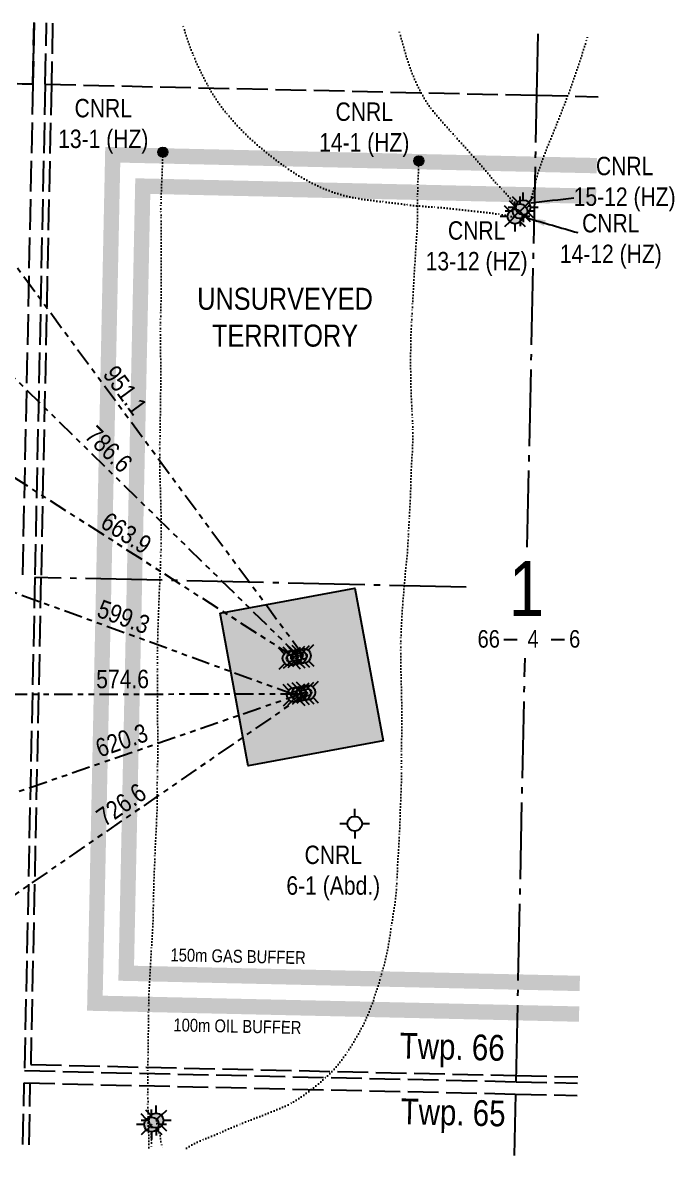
# Model space of a CAD drawing. Extents: x 401306 to 418331, y 6045711 to 6071172.
# Drawn here: x 417265 to 418327, y 6069255 to 6071101 of the extents above; entities that cross this region are included whole.
import ezdxf
from ezdxf.enums import TextEntityAlignment as Align

# ---------------------------------------------------------------- set-up
doc = ezdxf.new("R2010")
doc.units = 0
doc.header["$LTSCALE"] = 5
for name, pattern in [('foc-DOT', [1, 0.2, -0.8]), ('foc-DRILLPATH', [14.75, 6, -1.75, 1.75, -1.75, 1.75, -1.75]), ('foc-QUARTERLINE', [33, 25, -3, 2, -3]), ('foc-UNSURVEYED', [12.5, 10, -2.5])]:
    doc.linetypes.add(name, pattern=pattern)
for name, color, linetype in [('10', 1, 'Continuous'), ('9', 3, 'Continuous'), ('AS-DRILL-T', 8, 'Continuous'), ('AS-TARGET-GAS', 182, 'Continuous'), ('AS-TARGET-GAS-H', 181, 'Continuous'), ('AS-TARGET-OIL', 146, 'Continuous'), ('AS-TARGET-OIL-H', 131, 'Continuous'), ('C-SYMBOL', 7, 'Continuous'), ('D-TXT', 6, 'Continuous'), ('DETAIL-HZ-Existing', 8, 'foc-DOT'), ('DRILL-T', 8, 'Continuous'), ('F-WS-S', 8, 'Continuous'), ('L-BD1', 253, 'Continuous'), ('L-MON', 1, 'Continuous'), ('L-QSEC', 8, 'foc-QUARTERLINE'), ('L-SECLBL', 7, 'Continuous'), ('L-USEC', 7, 'foc-UNSURVEYED'), ('P-PDRILLPATH', 12, 'foc-DRILLPATH'), ('P-PROPOSED', 10, 'Continuous'), ('P-PROPOSED-H', 21, 'Continuous')]:
    doc.layers.add(name, color=color, linetype=linetype)
doc.styles.add('80CG', font='ARIALN.TTF', dxfattribs={"height": 10})
doc.styles.add('80L', font='ARIALN.TTF', dxfattribs={"height": 10})
doc.styles.add('SIMPLEX', font='ARIALN.TTF')
doc.styles.get("Standard").update_dxf_attribs({"font": 'ARIALN.TTF'})
doc.dimstyles.new('Compass 5 000', dxfattribs={"dimscale": 5, "dimtxt": 9, "dimasz": 2, "dimexe": 0.2, "dimexo": 0.0625, "dimgap": 0.5, "dimtad": 0, "dimtih": 1, "dimtoh": 1, "dimzin": 0, "dimdsep": 46, "dimtxsty": '80CG', "dimcen": 0.1, "dimse1": 1, "dimse2": 1, "dimclrd": 256, "dimclrt": 256, "dimaunit": 1, "dimadec": 4, "dimazin": 0, "dimtfac": 0.06, "dimtofl": 0, "dimtmove": 0, "dimatfit": 1, "dimfxl": 0.2, "dimtolj": 1, "dimtzin": 0, "dimlwd": -1, "dimarcsym": 0})

# ---------------------------------------------------------------- blocks, each defined once
blk = doc.blocks.new('L-SECLBL')
at = {"layer": '9', "color": 7}
for p, q in [((-5.08, -27.83), (-12.29, -27.83)), ((20.7, -27.83), (13.5, -27.83))]:
    blk.add_line(p, q, dxfattribs=at)
at = {"layer": '10', "color": 2, "style": 'SIMPLEX'}
blk.add_attdef('SEC', text='', height=30, dxfattribs=at).set_placement((0, 0), align=Align.MIDDLE)
at = {"layer": '10', "color": 5, "style": '80L'}
blk.add_attdef('TWP', text='', height=9.5, dxfattribs=at).set_placement((-14.43, -27.37), align=Align.MIDDLE_RIGHT)
blk.add_attdef('RGE', text='', height=9.5, dxfattribs=at).set_placement((3.62, -27.37), align=Align.MIDDLE_CENTER)
blk.add_attdef('MER', text='', height=9.5, dxfattribs=at).set_placement((23.17, -27.37), align=Align.MIDDLE_LEFT)
blk = doc.blocks.new('Gabd')
for p, q in [((0, 0.81), (0, 1.62)), ((-0.81, 0), (-1.62, 0)), ((1.62, 0), (0.81, 0)), ((0, -0.81), (0, -1.62))]:
    blk.add_line(p, q)
blk.add_circle((0, 0), 0.8)
blk = doc.blocks.new('WC')
at = {"layer": 'L-MON'}
h = blk.add_hatch(color=255, dxfattribs=at)
h.dxf.hatch_style = 1
edge = h.paths.add_edge_path()
edge.add_arc((0, 0), 0.9, 0, 360)
at = {"layer": 'L-MON', "color": 240, "flags": 128}
for points in [[(-0.62, 0.5), (-1.23, 1.12)], [(0.52, 0.61), (1.13, 1.21)], [(-1.18, -1.18), (-0.56, -0.57)], [(1.16, -1.18), (0.56, -0.57)]]:
    blk.add_lwpolyline(points, dxfattribs=at)
at = {"layer": 'L-MON', "color": 240}
for radius in [0.8, 0.373]:
    blk.add_circle((0, 0), radius, dxfattribs=at)
blk = doc.blocks.new('BH-Existing')
at = {"layer": 'AS-DRILL-T'}
h = blk.add_hatch(color=256, dxfattribs=at)
h.dxf.hatch_style = 1
edge = h.paths.add_edge_path()
edge.add_arc((0, 0), 0.5, 0, 360)
blk.add_circle((0, 0), 0.5, dxfattribs=at)
blk = doc.blocks.new('GAS')
h = blk.add_hatch(color=255)
h.dxf.hatch_style = 1
edge = h.paths.add_edge_path()
edge.add_arc((0, 0), 0.9, 0, 360)
for p, q in [((0, 0.81), (0, 1.62)), ((-0.81, 0), (-1.62, 0)), ((-0.57, 0.57), (-1.14, 1.14)), ((0.57, 0.57), (1.14, 1.14)), ((1.62, 0), (0.81, 0)), ((-0.57, -0.57), (-1.14, -1.14)), ((0, -0.81), (0, -1.62)), ((1.14, -1.14), (0.57, -0.57))]:
    blk.add_line(p, q)
blk.add_circle((0, 0), 0.8)

msp = doc.modelspace()

# ---------------------------------------------------------------- hatches: boundary and pattern name
at = {"layer": 'AS-TARGET-GAS-H'}
h = msp.add_hatch(color=256, dxfattribs=at)
h.dxf.hatch_style = 1
h.paths.add_polyline_path([(418199.146, 6070805.668), (417473.19, 6070821.975), (417446.703, 6069564.094), (418173.141, 6069547.748), (418172.579, 6069522.765), (417421.194, 6069539.672), (417448.732, 6070847.52), (418199.707, 6070830.651)], flags=17)
at = {"layer": 'AS-TARGET-OIL-H'}
h = msp.add_hatch(color=256, dxfattribs=at)
h.dxf.hatch_style = 1
h.paths.add_polyline_path([(418200.268, 6070855.634), (417424.275, 6070873.065), (417395.685, 6069515.25), (418172.017, 6069497.781), (418171.455, 6069472.798), (417370.175, 6069490.828), (417399.818, 6070898.611), (418200.829, 6070880.618)])
at = {"layer": 'P-PROPOSED-H'}
h = msp.add_hatch(color=256, dxfattribs=at)
h.dxf.hatch_style = 1
h.paths.add_polyline_path([(417632.737, 6069890.185), (417852.524, 6069930.796), (417806.61, 6070179.285), (417586.823, 6070138.674)])

# ---------------------------------------------------------------- linework, layer by layer
at = {"layer": 'DETAIL-HZ-Existing', "flags": 128}
for points in [[(418067.213, 6070785.304), (418067.36, 6070785.16), (418067.419, 6070785.079), (418067.447, 6070785.019), (418067.496, 6070784.957), (418067.613, 6070784.815), (418067.721, 6070784.703), (418067.827, 6070784.52), (418067.932, 6070784.278), (418068.067, 6070784.015), (418068.269, 6070783.671), (418068.522, 6070783.316), (418068.768, 6070783.121), (418069.017, 6070783.075), (418069.238, 6070783.131), (418069.323, 6070783.339), (418069.319, 6070783.619), (418069.325, 6070783.929), (418069.232, 6070784.251), (418068.987, 6070784.516), (418068.663, 6070784.773), (418068.349, 6070785.09), (418068.025, 6070785.397), (418067.668, 6070785.504), (418067.276, 6070785.452), (418066.855, 6070785.381), (418066.413, 6070785.31), (418066.002, 6070785.239), (418065.799, 6070785.123), (418065.727, 6070784.994), (418065.634, 6070784.866), (418065.56, 6070784.688), (418065.496, 6070784.469), (418065.463, 6070784.34), (418065.288, 6070784.094), (418065.176, 6070784.016), (418064.872, 6070783.842), (418064.538, 6070783.659), (418064.376, 6070783.542), (418064.396, 6070783.532), (418064.386, 6070783.542), (418064.376, 6070783.542), (418064.376, 6070783.532), (418064.376, 6070783.522), (418064.375, 6070783.502), (418064.355, 6070783.483), (418064.365, 6070783.483), (418064.385, 6070783.502), (418064.405, 6070783.512), (418064.405, 6070783.522), (418064.395, 6070783.522), (418064.395, 6070783.512), (418064.405, 6070783.492), (418064.404, 6070783.472), (418064.404, 6070783.462), (418064.394, 6070783.472), (418064.374, 6070783.472), (418064.354, 6070783.473), (418064.345, 6070783.493), (418064.355, 6070783.483), (418064.354, 6070783.473), (418064.334, 6070783.463), (418064.324, 6070783.454), (418064.324, 6070783.444), (418064.324, 6070783.454), (418064.324, 6070783.473), (418064.335, 6070783.493), (418064.347, 6070783.593), (418064.348, 6070783.643), (418063.709, 6070784.167), (418061.835, 6070784.976), (418058.974, 6070785.896), (418055.313, 6070786.842), (418051.316, 6070787.506), (418046.737, 6070788.092), (418041.085, 6070789.03), (418034.457, 6070790.119), (418027.086, 6070791.113), (418018.814, 6070792.076), (418009.793, 6070793.075), (417999.825, 6070794.223), (417988.74, 6070795.545), (417976.836, 6070796.884), (417964.05, 6070798.181), (417950.452, 6070799.375), (417936.551, 6070800.446), (417922.4, 6070801.512), (417907.525, 6070802.843), (417891.527, 6070804.537), (417874.946, 6070806.574), (417857.936, 6070808.69), (417852.369, 6070809.346), (417840.903, 6070810.656), (417824.64, 6070812.586), (417823.862, 6070812.682), (417806.804, 6070815.349), (417789.771, 6070819.196), (417772.942, 6070824.228), (417756.448, 6070830.434), (417740.259, 6070837.834), (417724.442, 6070846.266), (417709.092, 6070855.539), (417694.041, 6070865.705), (417679.303, 6070876.465), (417664.597, 6070887.825), (417650.031, 6070899.692), (417636.048, 6070912.127), (417622.769, 6070925.247), (417609.823, 6070938.99), (417597.957, 6070952.671), (417586.787, 6070967.188), (417576.473, 6070982.406), (417567.357, 6070998), (417567.261, 6070998.202), (417558.796, 6071014.342), (417550.786, 6071030.713), (417543.494, 6071047.439), (417536.94, 6071064.54), (417531.012, 6071081.957), (417526.933, 6071095.449)], [(418073.946, 6070792.732), (418073.62, 6070792.439), (418073.508, 6070792.341), (418073.375, 6070792.234), (418073.325, 6070792.205), (418073.223, 6070792.137), (418073.091, 6070792.04), (418073.009, 6070791.951), (418073.069, 6070791.93), (418073.229, 6070791.957), (418073.46, 6070792.002), (418073.751, 6070792.046), (418074.103, 6070792.119), (418074.475, 6070792.191), (418074.847, 6070792.303), (418075.093, 6070792.578), (418075.241, 6070792.945), (418075.399, 6070793.362), (418075.567, 6070793.738), (418075.672, 6070793.966), (418075.685, 6070794.106), (418075.658, 6070794.267), (418075.653, 6070794.477), (418075.606, 6070794.648), (418075.437, 6070794.681), (418075.166, 6070794.627), (418074.854, 6070794.543), (418074.542, 6070794.46), (418074.22, 6070794.377), (418073.918, 6070794.293), (418073.606, 6070794.199), (418073.255, 6070794.137), (418073.054, 6070794.111), (418072.513, 6070794.032), (418071.591, 6070793.941), (418071.31, 6070793.907), (418071.35, 6070793.896), (418071.36, 6070793.906), (418071.38, 6070793.926), (418071.39, 6070793.936), (418071.391, 6070793.956), (418071.401, 6070793.985), (418071.422, 6070794.005), (418071.422, 6070794.015), (418071.422, 6070794.025), (418071.432, 6070794.025), (418071.422, 6070794.035), (418071.433, 6070794.035), (418071.432, 6070794.025), (418071.422, 6070794.025), (418071.422, 6070794.005), (418071.432, 6070794.015), (418071.442, 6070794.024), (418071.433, 6070794.035), (418071.393, 6070794.065), (418071.354, 6070794.096), (418071.324, 6070794.107), (418071.324, 6070794.117), (418071.314, 6070794.117), (418071.324, 6070794.127), (418071.355, 6070794.156), (418071.385, 6070794.156), (418071.375, 6070794.166), (418071.355, 6070794.176), (418071.335, 6070794.167), (418071.335, 6070794.157), (418071.355, 6070794.176), (418071.346, 6070794.187), (418071.345, 6070794.167), (418071.365, 6070794.166), (418071.375, 6070794.166), (418071.335, 6070794.167), (418071.325, 6070794.167), (418071.306, 6070794.227), (418071.176, 6070794.69), (418070.55, 6070796.304), (418069.384, 6070798.939), (418067.72, 6070802.554), (418065.335, 6070807.125), (418061.905, 6070812.428), (418057.263, 6070818.136), (418051.595, 6070824.056), (418045.317, 6070830.438), (418038.566, 6070837.651), (418031.23, 6070846.036), (418023.247, 6070855.574), (418014.6, 6070865.867), (418005.254, 6070876.695), (417995.082, 6070888.17), (417984.738, 6070899.578), (417973.956, 6070911.556), (417969.851, 6070916.153), (417962.882, 6070923.95), (417951.807, 6070936.284), (417947.565, 6070941.014), (417940.853, 6070948.626), (417930.45, 6070961.516), (417920.867, 6070975.399), (417912.367, 6070990.32), (417904.857, 6071006.21), (417898.081, 6071022.725), (417892.219, 6071039.931), (417887.095, 6071057.532), (417882.105, 6071075.27), (417878.774, 6071087.232), (417878.642, 6071087.713)], [(418080.612, 6070800.05), (418081.047, 6070799.821), (418081.284, 6070799.696), (418081.423, 6070799.613), (418081.778, 6070799.406), (418082.205, 6070799.247), (418082.646, 6070799.288), (418083.081, 6070799.499), (418083.566, 6070799.769), (418084.111, 6070799.977), (418084.701, 6070799.965), (418085.227, 6070799.774), (418085.482, 6070799.559), (418085.478, 6070799.359), (418085.415, 6070799.21), (418085.315, 6070799.222), (418085.209, 6070799.384), (418085.103, 6070799.577), (418084.988, 6070799.819), (418084.863, 6070800.062), (418084.738, 6070800.304), (418084.682, 6070800.516), (418084.815, 6070800.653), (418085.066, 6070800.718), (418085.318, 6070800.772), (418085.579, 6070800.837), (418085.84, 6070800.901), (418086.121, 6070800.926), (418086.431, 6070800.919), (418086.791, 6070800.912), (418087.181, 6070800.914), (418087.371, 6070800.9), (418087.898, 6070800.788), (418088.246, 6070800.671), (418088.862, 6070800.448), (418089.21, 6070800.361), (418089.23, 6070800.371), (418089.22, 6070800.351), (418089.209, 6070800.341), (418089.2, 6070800.351), (418089.19, 6070800.361), (418089.2, 6070800.361), (418089.22, 6070800.361), (418089.21, 6070800.351), (418089.22, 6070800.351), (418089.23, 6070800.361), (418089.24, 6070800.38), (418089.23, 6070800.371), (418089.23, 6070800.361), (418089.24, 6070800.35), (418089.23, 6070800.351), (418089.229, 6070800.331), (418089.219, 6070800.331), (418089.2, 6070800.361), (418089.199, 6070800.321), (418089.209, 6070800.321), (418089.219, 6070800.331), (418089.209, 6070800.341), (418089.209, 6070800.331), (418089.209, 6070800.321), (418089.189, 6070800.311), (418089.159, 6070800.332), (418089.11, 6070800.383), (418089.152, 6070800.462), (418089.403, 6070800.967), (418089.882, 6070802.357), (418089.924, 6070802.467), (418090.718, 6070805.05), (418091.47, 6070807.515), (418091.856, 6070808.768), (418093.276, 6070813.549), (418094.897, 6070819.316), (418096.707, 6070825.98), (418098.696, 6070833.61), (418100.948, 6070842.295), (418103.603, 6070852.062), (418106.878, 6070862.816), (418110.655, 6070874.109), (418115.242, 6070886.406), (418120.514, 6070899.369), (418126.122, 6070913.105), (418131.925, 6070927.537), (418137.888, 6070942.465), (418143.94, 6070957.832), (418149.936, 6070973.361), (418155.812, 6070988.921), (418161.597, 6071004.894), (418167.18, 6071021.261), (418172.741, 6071038.018), (418178.411, 6071055.194), (418183.987, 6071072.161), (418184.147, 6071072.638), (418186.574, 6071080.149), (418186.814, 6071080.935)], [(417471.029, 6069268.081), (417471.065, 6069271.355), (417471.063, 6069275.546), (417470.966, 6069279.979), (417470.794, 6069284.634), (417470.547, 6069289.53), (417470.314, 6069294.646), (417470.097, 6069300.012), (417469.885, 6069305.647), (417469.71, 6069311.603), (417469.572, 6069317.877), (417469.484, 6069322.26), (417469.47, 6069324.47), (417469.455, 6069331.352), (417469.455, 6069338.514), (417469.46, 6069345.885), (417469.398, 6069353.398), (417469.269, 6069361.063), (417469.183, 6069368.856), (417469.17, 6069376.818), (417469.211, 6069384.939), (417469.255, 6069389.909), (417469.284, 6069393.18), (417469.376, 6069401.359), (417469.458, 6069410.03), (417469.515, 6069418.49), (417469.574, 6069426.981), (417469.623, 6069435.512), (417469.744, 6069444.111), (417469.967, 6069452.818), (417470.192, 6069461.626), (417470.329, 6069470.515), (417470.419, 6069479.575), (417470.522, 6069488.775), (417470.628, 6069498.084), (417470.755, 6069507.494), (417470.974, 6069516.961), (417471.335, 6069526.526), (417471.818, 6069536.148), (417472.38, 6069545.798), (417472.875, 6069554.1), (417474.116, 6069576.048), (417474.574, 6069584.031), (417475.18, 6069593.36), (417475.806, 6069602.689), (417476.402, 6069612.008), (417476.968, 6069621.348), (417477.426, 6069630.751), (417477.702, 6069640.097), (417477.889, 6069649.475), (417478.068, 6069658.904), (417478.284, 6069668.261), (417478.521, 6069677.638), (417478.778, 6069687.005), (417479.026, 6069696.412), (417479.282, 6069705.768), (417479.63, 6069715.193), (417480.006, 6069724.477), (417480.372, 6069733.832), (417480.739, 6069743.206), (417481.127, 6069752.61), (417481.535, 6069762.044), (417481.983, 6069771.466), (417482.43, 6069780.819), (417482.935, 6069790.57), (417483.448, 6069800.242), (417483.893, 6069809.985), (417484.187, 6069819.7), (417484.352, 6069829.459), (417484.486, 6069839.199), (417484.561, 6069848.939), (417484.586, 6069858.691), (417484.681, 6069868.441), (417484.865, 6069878.179), (417485.05, 6069887.928), (417485.265, 6069897.665), (417485.469, 6069907.403), (417485.574, 6069917.153), (417485.579, 6069926.905), (417485.524, 6069936.658), (417485.398, 6069946.393), (417485.229, 6069955.939), (417485.013, 6069965.675), (417484.838, 6069975.421), (417484.773, 6069985.175), (417484.738, 6069994.928), (417484.743, 6070004.69), (417484.807, 6070014.42), (417484.861, 6070024.131), (417484.866, 6070033.894), (417484.841, 6070043.636), (417484.825, 6070053.359), (417484.84, 6070063.111), (417484.915, 6070072.861), (417485.03, 6070082.621), (417485.193, 6070092.29), (417485.428, 6070102.037), (417485.683, 6070111.774), (417485.977, 6070121.52), (417486.312, 6070131.265), (417486.657, 6070141), (417487.021, 6070150.744), (417487.376, 6070160.479), (417487.737, 6070170.023), (417488.131, 6070179.767), (417488.586, 6070189.49), (417489.051, 6070199.232), (417489.485, 6070208.955), (417489.89, 6070218.699), (417490.264, 6070228.413), (417490.598, 6070238.148), (417490.853, 6070247.875), (417490.997, 6070257.604), (417491.012, 6070267.336), (417490.926, 6070277.06), (417490.838, 6070286.664), (417490.742, 6070296.418), (417490.597, 6070306.153), (417490.361, 6070315.89), (417490.096, 6070325.628), (417489.82, 6070335.366), (417489.504, 6070345.085), (417489.189, 6070354.824), (417488.924, 6070364.571), (417488.758, 6070374.317), (417488.693, 6070384.05), (417488.707, 6070393.792), (417488.772, 6070403.543), (417488.887, 6070413.293), (417489.032, 6070423.022), (417489.186, 6070432.771), (417489.321, 6070442.52), (417489.436, 6070452.27), (417489.551, 6070462.02), (417489.695, 6070471.759), (417489.85, 6070481.508), (417489.995, 6070491.237), (417490.11, 6070500.986), (417490.204, 6070510.727), (417490.259, 6070520.488), (417490.284, 6070530.229), (417490.279, 6070539.972), (417490.193, 6070549.705), (417490.008, 6070559.451), (417489.812, 6070569.168), (417489.686, 6070578.902), (417489.661, 6070588.645), (417489.725, 6070598.366), (417489.85, 6070608.116), (417490.034, 6070617.824), (417490.298, 6070627.56), (417490.532, 6070637.238), (417490.718, 6070647.026), (417490.932, 6070656.764), (417491.087, 6070666.512), (417491.161, 6070676.243), (417491.186, 6070685.975), (417491.13, 6070695.718), (417491.075, 6070705.471), (417491.04, 6070715.224), (417491.005, 6070724.977), (417491, 6070734.729), (417490.985, 6070744.472), (417490.909, 6070754.206), (417490.864, 6070763.949), (417490.858, 6070773.671), (417490.792, 6070783.394), (417490.627, 6070793.13), (417490.571, 6070802.863), (417490.716, 6070812.602), (417491, 6070822.329), (417491.374, 6070832.053), (417491.819, 6070841.766), (417492.313, 6070851.497), (417492.757, 6070861.2), (417493.045, 6070869.216), (417493.686, 6070890.197)], [(417532.42, 6069266.74), (417535.76, 6069268.952), (417539.894, 6069271.475), (417544.296, 6069273.933), (417548.967, 6069276.276), (417553.904, 6069278.493), (417559.12, 6069280.633), (417564.576, 6069282.769), (417570.154, 6069284.983), (417575.854, 6069287.294), (417581.647, 6069289.752), (417587.573, 6069292.358), (417593.663, 6069295.161), (417599.914, 6069297.98), (417606.332, 6069300.676), (417612.9, 6069303.359), (417619.598, 6069306.059), (417626.476, 6069308.775), (417633.536, 6069311.537), (417640.746, 6069314.336), (417648.118, 6069317.182), (417655.711, 6069320.113), (417663.457, 6069323.161), (417671.264, 6069326.268), (417679.122, 6069329.424), (417686.931, 6069332.66), (417694.687, 6069336.158), (417702.34, 6069340.038), (417709.811, 6069344.322), (417717.051, 6069348.981), (417724.217, 6069353.942), (417731.093, 6069358.958), (417738.088, 6069364.343), (417745.007, 6069369.939), (417751.86, 6069375.726), (417758.608, 6069381.715), (417765.2, 6069387.948), (417771.558, 6069394.476), (417777.593, 6069401.301), (417783.284, 6069408.443), (417788.751, 6069415.85), (417794.073, 6069423.48), (417799.238, 6069431.323), (417804.269, 6069439.369), (417809.152, 6069447.588), (417813.879, 6069455.951), (417818.409, 6069464.488), (417822.693, 6069473.19), (417826.69, 6069482.038), (417830.419, 6069491.011), (417834.813, 6069502.591), (417841.872, 6069523.408), (417843.513, 6069528.685), (417846.263, 6069537.699), (417848.962, 6069546.674), (417851.532, 6069555.652), (417853.982, 6069564.673), (417856.252, 6069573.727), (417858.275, 6069582.866), (417860.099, 6069592.12), (417861.715, 6069601.428), (417863.191, 6069610.739), (417864.638, 6069620.071), (417866.072, 6069629.323), (417867.477, 6069638.575), (417868.912, 6069647.837), (417870.376, 6069657.089), (417871.781, 6069666.351), (417872.986, 6069675.628), (417873.892, 6069684.941), (417874.539, 6069694.299), (417875.047, 6069703.731), (417875.464, 6069713.074), (417875.892, 6069722.497), (417876.36, 6069731.919), (417876.887, 6069741.31), (417877.443, 6069750.661), (417878.02, 6069760.011), (417878.597, 6069769.371), (417879.164, 6069778.781), (417879.621, 6069788.143), (417879.938, 6069797.489), (417880.184, 6069806.846), (417880.452, 6069816.262), (417880.809, 6069825.637), (417881.224, 6069835.38), (417881.628, 6069845.114), (417881.993, 6069854.858), (417882.208, 6069864.606), (417882.362, 6069874.345), (417882.477, 6069884.084), (417882.492, 6069893.836), (417882.467, 6069903.589), (417882.471, 6069913.321), (417882.546, 6069923.062), (417882.661, 6069932.811), (417882.765, 6069942.561), (417882.84, 6069952.302), (417882.895, 6069962.043), (417882.94, 6069971.794), (417882.874, 6069981.548), (417882.749, 6069991.282), (417882.593, 6070001.018), (417882.398, 6070010.744), (417882.192, 6070020.481), (417881.937, 6070030.228), (417881.661, 6070039.966), (417881.386, 6070049.704), (417881.15, 6070059.441), (417881.095, 6070069.194), (417881.194, 6070078.684), (417881.319, 6070088.424), (417881.494, 6070098.172), (417881.779, 6070107.939), (417882.203, 6070117.662), (417882.688, 6070127.404), (417883.233, 6070137.134), (417883.907, 6070146.862), (417884.662, 6070156.589), (417885.427, 6070166.355), (417886.251, 6070176.07), (417887.115, 6070185.774), (417887.949, 6070195.478), (417888.813, 6070205.182), (417889.737, 6070214.875), (417890.741, 6070224.556), (417891.724, 6070234.238), (417892.499, 6070243.963), (417893.073, 6070253.673), (417893.567, 6070263.415), (417894.072, 6070273.157), (417895.142, 6070292.639), (417896.22, 6070312.07), (417896.684, 6070321.803), (417897.059, 6070331.527), (417897.363, 6070341.263), (417897.628, 6070351.009), (417897.973, 6070360.754), (417898.346, 6070370.428), (417898.791, 6070380.161), (417899.364, 6070389.851), (417899.969, 6070399.571), (417900.503, 6070409.312), (417900.858, 6070419.046), (417900.982, 6070428.746), (417900.905, 6070438.4), (417900.658, 6070448.107), (417900.282, 6070457.797), (417899.776, 6070467.52), (417899.2, 6070477.224), (417898.599, 6070486.729), (417898.094, 6070496.482), (417897.828, 6070506.219), (417897.663, 6070515.965), (417897.468, 6070525.701), (417897.322, 6070535.416), (417897.246, 6070545.15), (417897.251, 6070554.912), (417897.346, 6070564.652), (417897.47, 6070574.402), (417897.635, 6070584.141), (417897.9, 6070593.887), (417898.334, 6070603.62), (417898.849, 6070613.351), (417899.363, 6070623.083), (417899.858, 6070632.805), (417900.373, 6070642.556), (417900.937, 6070652.296), (417901.512, 6070662.006), (417902.036, 6070671.737), (417902.59, 6070681.458), (417903.185, 6070691.198), (417903.76, 6070700.938), (417904.364, 6070710.657), (417904.968, 6070720.376), (417905.562, 6070730.086), (417906.227, 6070739.794), (417906.951, 6070749.501), (417907.635, 6070759.219), (417908.089, 6070768.942), (417908.274, 6070778.68), (417908.368, 6070788.42), (417908.423, 6070798.161), (417908.572, 6070817.652), (417909.042, 6070837.137), (417909.417, 6070846.881), (417909.778, 6070855.025), (417910.748, 6070875.989)], [(417482.788, 6069311.784), (417482.754, 6069311.614), (417482.791, 6069311.474), (417483.038, 6069311.338), (417483.334, 6069311.132), (417483.55, 6069310.927), (417483.754, 6069310.663), (417483.99, 6069310.428), (417484.274, 6069310.162), (417484.559, 6069309.936), (417484.847, 6069309.83), (417485.106, 6069309.765), (417485.435, 6069309.718), (417485.854, 6069309.659), (417486.405, 6069309.717), (417486.54, 6069309.965), (417486.688, 6069310.311), (417486.846, 6069310.708), (417486.985, 6069311.145), (417487.084, 6069311.573), (417487.081, 6069311.913), (417486.956, 6069312.126), (417486.72, 6069312.311), (417486.414, 6069312.518), (417486.109, 6069312.754), (417485.805, 6069313.031), (417485.451, 6069313.318), (417485.119, 6069313.725), (417484.748, 6069314.133), (417484.293, 6069314.383), (417484.074, 6069314.437), (417483.655, 6069314.496), (417483.585, 6069314.508), (417483.366, 6069314.532), (417483.176, 6069314.556), (417483.116, 6069314.557), (417482.905, 6069314.512), (417482.601, 6069314.308), (417482.373, 6069313.953), (417482.382, 6069313.423), (417482.556, 6069312.669), (417482.746, 6069311.695), (417482.891, 6069310.531), (417483.385, 6069307.85), (417484.184, 6069304.913), (417485.079, 6069301.823), (417485.986, 6069298.794), (417486.769, 6069296.067), (417487.456, 6069293.542), (417488.204, 6069291.055), (417488.9, 6069288.5), (417489.344, 6069285.84), (417489.707, 6069283.122), (417490.141, 6069280.432), (417490.565, 6069277.793), (417490.981, 6069275.184), (417491.418, 6069272.654), (417491.985, 6069270.141), (417492.7, 6069267.607)], [(417475.171, 6069305.376), (417475.108, 6069305.268), (417475.036, 6069305.139), (417474.963, 6069305.011), (417474.89, 6069304.862), (417474.764, 6069304.615), (417474.537, 6069304.26), (417474.277, 6069303.795), (417474.16, 6069303.447), (417474.178, 6069303.337), (417474.138, 6069303.378), (417474.022, 6069303.56), (417473.872, 6069303.553), (417473.687, 6069303.297), (417473.706, 6069303.257), (417473.984, 6069303.671), (417474.197, 6069304.247), (417474.292, 6069304.515), (417474.418, 6069304.802), (417474.472, 6069304.981), (417474.495, 6069305.101), (417474.495, 6069305.131), (417474.485, 6069305.121), (417474.483, 6069305.011), (417474.466, 6069304.671), (417474.444, 6069304.101), (417474.428, 6069303.352), (417474.448, 6069302.421), (417474.479, 6069300.08), (417474.472, 6069299.75), (417474.422, 6069297.35), (417474.352, 6069294.501), (417474.35, 6069291.571), (417474.398, 6069288.589), (417474.486, 6069285.646), (417474.644, 6069282.713), (417474.863, 6069279.787), (417475.061, 6069276.822), (417475.079, 6069273.871), (417474.856, 6069270.905), (417474.61, 6069268.002)]]:
    msp.add_lwpolyline(points, dxfattribs=at)
at = {"layer": 'L-QSEC', "flags": 128}
for points in [[(418103.1, 6070982.794), (418105.188, 6071082.772)], [(418087.413, 6070246.155), (418103.1, 6070982.794)], [(417987.589, 6070181.146), (417285.061, 6070196.975)], [(418069.231, 6069375.114), (418083.62, 6070065.584)], [(418066.692, 6069255.07), (418068.779, 6069355.007)]]:
    msp.add_lwpolyline(points, dxfattribs=at)
at = {"layer": 'L-USEC'}
for p in [(417283.978, 6071100.793), (416881.317, 6071010.035)]:
    msp.add_line(p, (417281.882, 6071001.268), dxfattribs=at)
at = {"layer": 'L-USEC', "flags": 128}
for points in [[(417281.881, 6071001.215), (417283.987, 6071101.193)], [(417301.996, 6071000.764), (417304.102, 6071100.742)], [(417314.146, 6071100.517), (417312.04, 6071000.539)], [(417202.021, 6071003.007), (417281.881, 6071001.215)], [(417281.881, 6071001.215), (417264.954, 6070197.399)], [(417301.988, 6071000.792), (417285.061, 6070196.975)], [(417312.037, 6071000.58), (417295.11, 6070196.764)], [(417301.996, 6071000.764), (418103.1, 6070982.794)], [(418103.1, 6070982.794), (418203.074, 6070980.551)], [(417285.061, 6070196.975), (417268.137, 6069393.14)], [(417295.11, 6070196.764), (417278.397, 6069402.963)], [(417268.137, 6069393.14), (418069.231, 6069375.114)], [(417278.397, 6069402.963), (418069.457, 6069385.162)], [(417265.599, 6069272.567), (417267.715, 6069373.062)], [(417267.714, 6069373.033), (418068.779, 6069355.007)], [(417275.647, 6069272.348), (417277.763, 6069372.85)], [(418069.231, 6069375.114), (418169.206, 6069372.865)], [(418069.457, 6069385.162), (418169.418, 6069382.913)], [(418068.779, 6069355.007), (418168.782, 6069352.757)]]:
    msp.add_lwpolyline(points, dxfattribs=at)
at = {"layer": 'P-PDRILLPATH'}
for points in [[(417722.847, 6070069.273), (417158.389, 6070834.299), (416477.135, 6070848.335), (415655.856, 6070865.256), (414854.719, 6070881.762), (414173.503, 6070895.797)], [(417715.475, 6070067.912), (417153.837, 6070618.12), (416472.597, 6070634.635), (415651.345, 6070654.543), (414850.232, 6070673.963), (414169.031, 6070690.477)], [(417708.102, 6070066.551), (417149.773, 6070425.167), (416468.449, 6070439.254), (415647.099, 6070456.237), (414845.889, 6070472.804), (414164.598, 6070486.891)], [(417707.892, 6070005.523), (417145.266, 6070211.13), (416463.963, 6070227.945), (415642.645, 6070248.214), (414841.466, 6070267.987), (414160.196, 6070284.801)], [(417715.264, 6070006.884), (417140.941, 6070005.707), (416459.617, 6070023.255), (415638.282, 6070044.409), (414837.084, 6070065.044), (414155.793, 6070082.592)], [(417730.009, 6070009.606), (417132.336, 6069596.998), (416450.953, 6069615.182), (415629.561, 6069637.101), (414828.306, 6069658.484), (414146.952, 6069676.667)], [(417722.637, 6070008.245), (417136.725, 6069805.434), (416455.336, 6069821.615), (415633.929, 6069841.122), (414832.66, 6069860.15), (414151.301, 6069876.331)]]:
    msp.add_lwpolyline(points, dxfattribs=at)
at = {"layer": 'P-PROPOSED'}
msp.add_lwpolyline([(417586.823, 6070138.674), (417806.61, 6070179.285), (417852.524, 6069930.796), (417632.737, 6069890.185)], close=True, dxfattribs=at)

# ---------------------------------------------------------------- block references
at = {"layer": 'AS-DRILL-T', "xscale": 14.99999999999999, "yscale": 14.99999999999999, "zscale": 14.99999999999999}
for p in [(417493.705, 6070890.154), (417910.738, 6070875.953)]:
    msp.add_blockref('BH-Existing', p, dxfattribs=at)
at = {"layer": 'F-WS-S', "xscale": 14.99999999999999, "yscale": 14.99999999999999, "zscale": 14.99999999999999}
for name, p in [('GAS', (418067.213, 6070785.304)), ('GAS', (418075.567, 6070793.738)), ('GAS', (418080.612, 6070800.05)), ('Gabd', (417806.219, 6069795.542)), ('GAS', (417482.788, 6069311.784)), ('GAS', (417475.171, 6069305.376))]:
    msp.add_blockref(name, p, dxfattribs=at)
at = {"layer": 'L-MON', "xscale": 14.99999999999999, "yscale": 14.99999999999999, "zscale": 14.99999999999999}
for p in [(417700.73, 6070065.19), (417708.102, 6070066.551), (417715.475, 6070067.912), (417722.847, 6070069.273), (417707.892, 6070005.523), (417715.264, 6070006.884), (417722.637, 6070008.245), (417730.009, 6070009.606)]:
    msp.add_blockref('WC', p, dxfattribs=at)
at = {"layer": 'L-SECLBL', "xscale": 2.999999999999997, "yscale": 2.999999999999997, "zscale": 2.999999999999997}
msp.add_blockref('L-SECLBL', (418085.982, 6070178.929), dxfattribs=at).add_auto_attribs({'SEC': '1', 'TWP': '66', 'RGE': '4', 'MER': '6'})

# ---------------------------------------------------------------- texts
at = {"layer": 'AS-TARGET-GAS', "insert": (417506.351, 6069592.445), "char_height": 20.99132, "attachment_point": 1, "rotation": 358.748157, "style": '80L'}
msp.add_mtext_dynamic_manual_height_columns('150m GAS BUFFER', width=262.94707, gutter_width=142.441, heights=[0], dxfattribs=at)
at = {"layer": 'AS-TARGET-OIL', "insert": (417511.173, 6069478.268), "char_height": 20.99132, "attachment_point": 1, "rotation": 358.748157, "style": '80L'}
msp.add_mtext_dynamic_manual_height_columns('100m OIL BUFFER', width=302.85056, gutter_width=142.441, heights=[0], dxfattribs=at)
at = {"layer": 'D-TXT', "color": 3, "char_height": 41.9791, "attachment_point": 1, "rotation": 358.710935, "style": '80L'}
for s, width, heights, insert in [('Twp. 66', 169.19517, [29.038], (417880.037, 6069454.893)), ('Twp. 65', 304.18619, [0], (417881.495, 6069347.909))]:
    msp.add_mtext_dynamic_manual_height_columns(s, width=width, gutter_width=142.5, heights=heights, dxfattribs=dict(at, insert=insert))
at = {"layer": 'DETAIL-HZ-Existing', "char_height": 30, "attachment_point": 1, "style": '80L'}
for s, insert in [('\\pxqc;CNRL\\P13-1 (HZ)', (417314.424, 6070976.882)), ('\\pxqc;CNRL\\P14-1 (HZ)', (417739.579, 6070971.093)), ('\\pxqc;CNRL\\P13-12 (HZ)', (417922.668, 6070777.479)), ('\\pxqc;CNRL\\P6-1 (Abd.)', (417689.111, 6069759.884))]:
    msp.add_mtext_dynamic_manual_height_columns(s, width=164.3382, gutter_width=150, heights=[0], dxfattribs=dict(at, insert=insert))
at = {"layer": 'DRILL-T', "char_height": 30, "attachment_point": 1, "style": '80L'}
for s, insert in [('\\pxqc;CNRL\\P15-12 (HZ)', (418163.805, 6070882.575)), ('\\pxqc;CNRL\\P14-12 (HZ)', (418141.202, 6070789.353))]:
    msp.add_mtext_dynamic_manual_height_columns(s, width=164.3382, gutter_width=150, heights=[0], dxfattribs=dict(at, insert=insert))
at = {"layer": 'L-BD1'}
for s, rotation, p in [('951.1', 306.420937, (417432.289, 6070502.107)), ('786.6', 315.58896, (417405.638, 6070406.2)), ('663.9', 327.287243, (417434.07, 6070269.498)), ('599.3', 339.925526, (417429.839, 6070132.895)), ('574.6', 0.117344, (417428.083, 6070031.441)), ('620.3', 19.093042, (417426.574, 6069931.463)), ('726.6', 34.619527, (417425.778, 6069826.766))]:
    msp.add_text(s, height=29.9876, rotation=rotation, dxfattribs=at).set_placement(p, align=Align.MIDDLE_CENTER)

# ---------------------------------------------------------------- leaders
at = {"layer": 'DRILL-T', "path_type": 1}
for points in [[(418093.577, 6070807.459), (418163.384, 6070815.781)], [(418087.109, 6070782.936), (418169.572, 6070758.976)]]:
    msp.add_leader(points, dimstyle='Compass 5 000', override={"dimasz": 6, "dimgap": 0.5, "dimtad": 0}, dxfattribs=at)

# ---------------------------------------------------------------- next in the draw order: texts
at = {"layer": 'C-SYMBOL', "color": 3, "insert": (417692.703, 6070620.89), "char_height": 35.98207, "attachment_point": 5, "style": '80L', "bg_fill": 3, "box_fill_scale": 1.15, "bg_fill_color": 256, "bg_fill_true_color": 256, "bg_fill_transparency": 0}
msp.add_mtext_dynamic_manual_height_columns('\\pxqc;UNSURVEYED TERRITORY', width=304.18619, gutter_width=142.5, heights=[0], dxfattribs=at)

doc.saveas('drawing.dxf')
